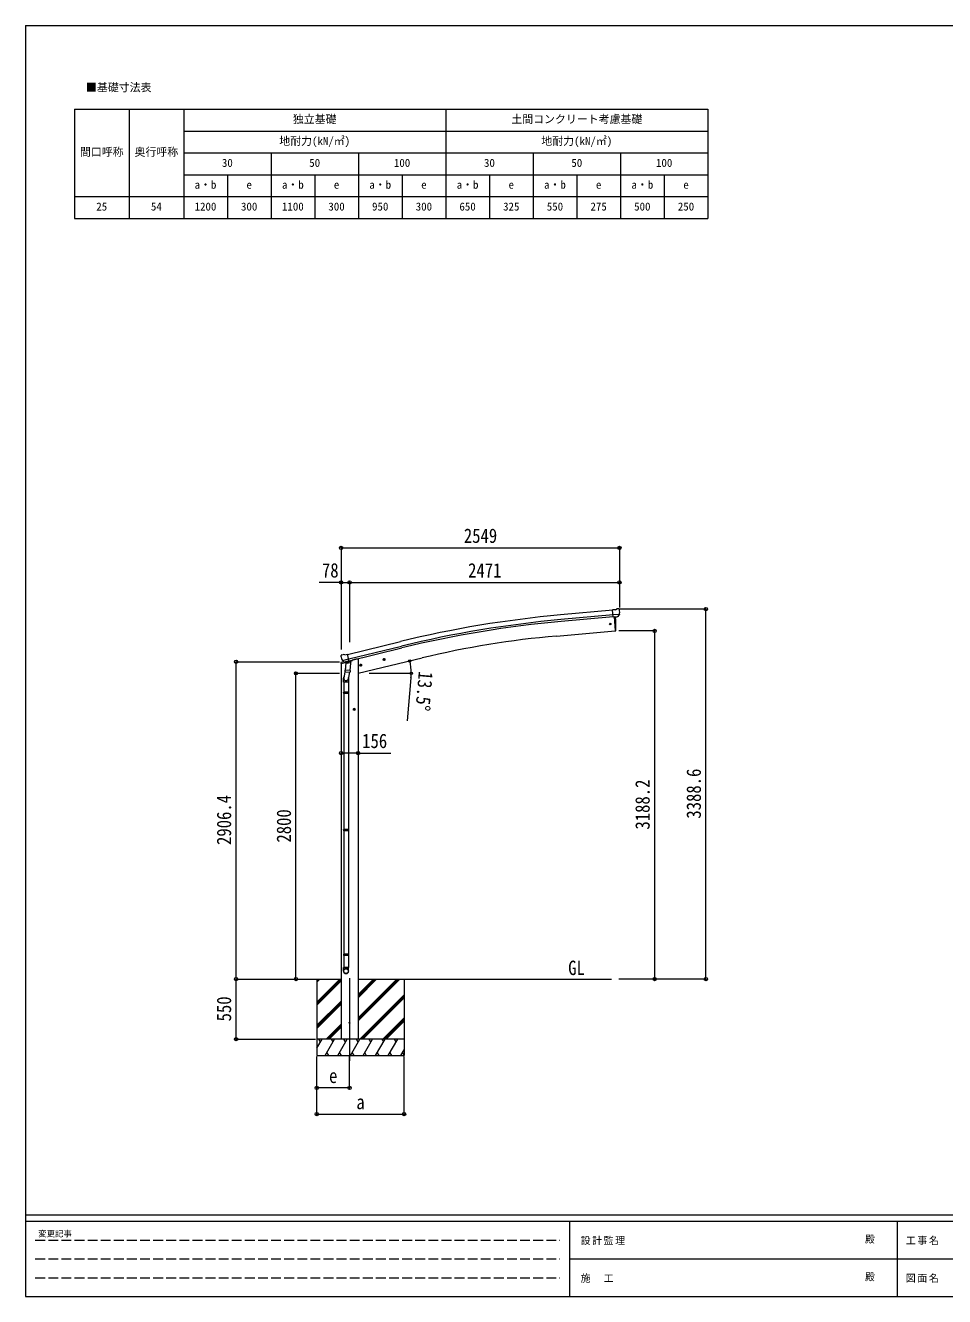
# Model space of a CAD drawing. Units: millimetres at full size, sheet at 1:30. Extents: x -8385 to 8479, y -5853 to 5787.
# Drawn here: x -8385 to 31, y -5853 to 5787 of the extents above; entities that cross this region are included whole.
import ezdxf
from ezdxf.enums import TextEntityAlignment as Align

# ---------------------------------------------------------------- set-up
doc = ezdxf.new("R2010")
doc.units = ezdxf.units.MM
doc.header["$LTSCALE"] = 30
doc.header["$PDMODE"] = 32
doc.header["$PDSIZE"] = 30
doc.linetypes.add('DASHED3', pattern=[4, 3, -1])
for name, color, linetype, lineweight in [('0-0_0', 7, 'Continuous', 9), ('0-1_本体', 4, 'Continuous', 9), ('0-2_部品', 7, 'Continuous', 9), ('0-8_PARTS2', 2, 'Continuous', 9), ('0-A_寸法', 6, 'Continuous', 9), ('0-F_PARTS1', 7, 'Continuous', 18), ('F-0_240', 7, 'Continuous', 9)]:
    doc.layers.add(name, color=color, linetype=linetype, lineweight=lineweight)
doc.styles.add('ＭＳ ゴシック', font='')
doc.styles.get('ＭＳ ゴシック').set_extended_font_data('MS Gothic')

msp = doc.modelspace()

# ---------------------------------------------------------------- linework, layer by layer
at = {"layer": '0-0_0', "color": 6}
for p, q in [((-2154.75, -2945.47), (-2154.75, 443.13)), ((-2623.76, 242.73), (-2623.76, -2945.47))]:
    msp.add_line(p, q, dxfattribs=at)
at = {"layer": '0-0_0'}
for p, q in [((-6091.79, -2945.47), (-5495.46, -2945.47)), ((-5717.71, -2945.47), (-5717.71, -3645.47)), ((-5717.71, -3156.7), (-5506.48, -2945.47)), ((-5717.71, -2972.85), (-5690.32, -2945.47)), ((-5717.71, -2958.71), (-5704.47, -2945.47)), ((-5717.71, -3170.84), (-5495.46, -2948.59)), ((-5717.71, -3184.98), (-5495.46, -2962.74)), ((-5339.96, -2945.47), (-3017.86, -2945.47)), ((-5339.96, -3327.73), (-4957.69, -2945.47)), ((-5339.96, -3299.45), (-4985.98, -2945.47)), ((-5339.96, -3313.59), (-4971.83, -2945.47)), ((-5339.96, -3115.6), (-5169.82, -2945.47)), ((-5339.96, -3101.46), (-5183.97, -2945.47)), ((-5339.96, -3087.32), (-5198.11, -2945.47)), ((-4917.71, -2945.47), (-4917.71, -3645.47)), ((-5323.85, -3495.47), (-4917.71, -3089.33)), ((-5309.71, -3495.47), (-4917.71, -3103.48)), ((-5295.56, -3495.47), (-4917.71, -3117.62)), ((-5717.71, -3368.83), (-5495.46, -3146.58)), ((-5717.71, -3382.97), (-5495.46, -3160.73)), ((-5717.71, -3397.12), (-5495.46, -3174.87)), ((-5632.21, -3495.47), (-5495.46, -3358.71)), ((-5618.07, -3495.47), (-5495.46, -3372.86)), ((-5111.71, -3495.47), (-4917.71, -3301.46)), ((-5097.57, -3495.47), (-4917.71, -3315.61)), ((-5083.43, -3495.47), (-4917.71, -3329.75)), ((-5603.93, -3495.47), (-5495.46, -3387)), ((-4917.71, -3495.47), (-5717.71, -3495.47)), ((-5717.71, -3579.3), (-5669.3, -3495.47)), ((-5684.31, -3521.45), (-5699.31, -3495.47)), ((-5640.44, -3645.47), (-5553.84, -3495.47)), ((-5568.84, -3521.45), (-5583.84, -3495.47)), ((-5524.97, -3645.47), (-5438.37, -3495.47)), ((-5453.37, -3521.45), (-5468.37, -3495.47)), ((-5409.5, -3645.47), (-5322.9, -3495.47)), ((-5337.9, -3521.45), (-5352.9, -3495.47)), ((-5294.03, -3645.47), (-5207.43, -3495.47)), ((-5222.43, -3521.45), (-5237.43, -3495.47)), ((-5178.56, -3645.47), (-5091.96, -3495.47)), ((-5121.96, -3495.47), (-5106.96, -3521.45)), ((-5063.09, -3645.47), (-4976.49, -3495.47)), ((-4991.49, -3521.45), (-5006.49, -3495.47)), ((-4947.62, -3645.47), (-4917.71, -3593.66)), ((-5717.71, -3645.47), (-4917.71, -3645.47)), ((-5625.44, -3619.49), (-5610.44, -3645.47)), ((-5509.97, -3619.49), (-5494.97, -3645.47)), ((-5394.5, -3619.49), (-5379.5, -3645.47)), ((-5279.03, -3619.49), (-5264.03, -3645.47)), ((-5163.56, -3619.49), (-5148.56, -3645.47)), ((-5048.09, -3619.49), (-5033.09, -3645.47)), ((-4932.62, -3619.49), (-4917.62, -3645.47))]:
    msp.add_line(p, q, dxfattribs=at)
at = {"layer": '0-1_本体'}
for p, q in [((-3008.08, 432.33), (-3485.39, 389.05)), ((-3004.32, 389.34), (-3481.5, 346.07)), ((-3002.85, 372.56), (-3479.98, 329.3)), ((-2995.63, 370.35), (-2984.47, 242.74)), ((-3522.41, 195.68), (-2984.47, 242.74)), ((-5434.93, 28.12), (-4952.06, 145.6)), ((-5424.86, -13.85), (-4941.86, 103.67)), ((-5420.93, -30.22), (-4937.87, 87.3)), ((-5494.96, -55.18), (-5494.96, -3495.47)), ((-5339.46, -145.47), (-4753.78, -4.86)), ((-5339.46, -15.47), (-5339.46, -3495.47))]:
    msp.add_line(p, q, dxfattribs=at)
at = {"layer": '0-1_本体', "color": 6}
msp.add_line((-5339.46, -875.65), (-5495.46, -875.65), dxfattribs=at)
at = {"layer": '0-1_本体'}
msp.add_lwpolyline([(-5339.46, -15.47), (-5359.46, -15.47), (-5392.96, -23.52)], dxfattribs=at)
for centre, radius, start, end in [((-2580.69, -9600.87), 10030.81, 95.17465, 103.67464), ((-2580.69, -9600.87), 9987.65, 95.17465, 103.67464), ((-2580.69, -9600.87), 9970.81, 95.17465, 103.67464), ((-2788.79, -8189.64), 8417.35, 95.00001, 103.5)]:
    msp.add_arc(centre, radius, start, end, dxfattribs=at)
at = {"layer": '0-2_部品'}
for p, q in [((-2981.7, 436.78), (-3008.27, 434.46)), ((-3002.61, 369.79), (-3008.27, 434.46)), ((-2945.4, 394.49), (-3004.32, 389.34)), ((-2992.65, 370.67), (-3002.61, 369.79)), ((-2995.63, 370.4), (-2984.47, 242.8)), ((-2981.7, 436.78), (-2969.98, 443.55)), ((-2955.08, 445.13), (-2968.74, 443.94)), ((-2959.04, 373.61), (-2966.75, 372.93)), ((-2956.65, 375), (-2945.72, 393.94)), ((-2945.94, 439.38), (-2951.43, 443.98)), ((-2944.88, 437.34), (-2944.76, 436)), ((-2984.47, 242.8), (-2982.41, 243.05)), ((-5496.89, 12.54), (-5496.62, 11.39)), ((-5492.67, 21.11), (-5496.53, 14.82)), ((-5489.58, 23.36), (-5476.39, 26.53)), ((-5461.84, 23.85), (-5475.09, 26.55)), ((-5461.84, 23.85), (-5435.9, 30.08)), ((-5498.02, -55.79), (-5455.31, -45.54)), ((-5498.02, -48.9), (-5498.02, -55.79)), ((-5469.51, -39.69), (-5495.72, -45.99)), ((-5482.84, -27.77), (-5425.33, -13.96)), ((-5465.99, -42.68), (-5482.36, -28.19)), ((-5454.39, -92.2), (-5470.31, -188.37)), ((-5463.28, -43.24), (-5455.76, -41.44)), ((-5462.44, -43.14), (-5460.91, -42.77)), ((-5460.91, -42.77), (-5424.21, -33.96)), ((-5459.07, -43), (-5459.12, -43.74)), ((-5458.37, -44.78), (-5432.55, -51.22)), ((-5451.45, -50.13), (-5456.12, -116.96)), ((-5405.76, -53.32), (-5451.45, -50.13)), ((-5449.67, -46.95), (-5449.9, -50.23)), ((-5430.16, -35.78), (-5431.18, -50.39)), ((-5424.21, -33.96), (-5422.68, -33.59)), ((-5421.12, -31.49), (-5420.18, -31.55)), ((-5420.18, -31.55), (-5406.87, -46.87)), ((-5416.19, -36.15), (-5397.3, -31.61)), ((-5410.44, -120.16), (-5405.76, -53.32)), ((-5406.87, -46.87), (-5407.31, -53.21)), ((-5393.46, -23.44), (-5393.46, -26.75)), ((-5325.15, -73.01), (-5305.7, -68.34)), ((-5320.59, -65.23), (-5322.72, -72.43)), ((-5313.29, -63.48), (-5320.59, -65.23)), ((-5313.09, -80.4), (-5317.76, -60.95)), ((-5308.12, -68.93), (-5313.29, -63.48)), ((-5310.25, -76.12), (-5308.12, -68.93)), ((-5111.22, -21.65), (-5091.78, -16.99)), ((-5106.67, -13.88), (-5108.8, -21.07)), ((-5099.37, -12.12), (-5106.67, -13.88)), ((-5099.17, -29.04), (-5103.83, -9.6)), ((-5094.2, -17.57), (-5099.37, -12.12)), ((-5096.33, -24.76), (-5094.2, -17.57)), ((-5472.46, -225.53), (-5472.46, -191.18)), ((-5426.46, -225.53), (-5472.46, -225.53)), ((-5470.46, -225.53), (-5470.46, -319.53)), ((-5456.98, -129.43), (-5456.11, -116.96)), ((-5456.59, -130.79), (-5456.59, -130.79)), ((-5410.44, -120.16), (-5456.12, -116.96)), ((-5455.14, -131.57), (-5413.44, -134.48)), ((-5418.87, -134.1), (-5429.6, -197.69)), ((-5428.46, -225.53), (-5428.46, -319.53)), ((-5426.46, -190.87), (-5426.46, -225.53)), ((-5410.45, -120.16), (-5411.34, -132.85)), ((-5472.46, -321.53), (-5471.46, -319.53)), ((-5426.46, -321.53), (-5472.46, -321.53)), ((-5426.46, -329.53), (-5472.46, -329.53)), ((-5427.46, -319.53), (-5471.46, -319.53)), ((-5427.46, -331.53), (-5471.46, -331.53)), ((-5470.46, -331.53), (-5470.46, -1575.72)), ((-5428.46, -331.53), (-5428.46, -1575.72)), ((-5426.46, -321.53), (-5427.46, -319.53)), ((-5426.46, -329.53), (-5427.46, -331.53)), ((-5426.46, -321.53), (-5426.46, -329.53)), ((-5373.96, -485.59), (-5373.96, -465.59)), ((-5363.96, -475.59), (-5383.96, -475.59)), ((-5373.96, -468.09), (-5380.46, -471.84)), ((-5380.46, -471.84), (-5380.46, -479.34)), ((-5380.46, -479.34), (-5373.96, -483.1)), ((-5367.46, -471.84), (-5373.96, -468.09)), ((-5472.46, -1577.72), (-5471.46, -1575.72)), ((-5426.46, -1577.72), (-5472.46, -1577.72)), ((-5426.46, -1585.72), (-5472.46, -1585.72)), ((-5427.46, -1575.72), (-5471.46, -1575.72)), ((-5427.46, -1587.72), (-5471.46, -1587.72)), ((-5470.46, -1587.72), (-5470.46, -2715.9)), ((-5428.46, -1587.72), (-5428.46, -2715.9)), ((-5426.46, -1577.72), (-5427.46, -1575.72)), ((-5426.46, -1585.72), (-5427.46, -1587.72)), ((-5426.46, -1577.72), (-5426.46, -1585.72)), ((-5472.46, -2717.9), (-5471.46, -2715.9)), ((-5426.46, -2717.9), (-5472.46, -2717.9)), ((-5426.46, -2725.9), (-5472.46, -2725.9)), ((-5427.46, -2715.9), (-5471.46, -2715.9)), ((-5427.46, -2727.9), (-5471.46, -2727.9)), ((-5470.46, -2727.9), (-5470.46, -2837.9)), ((-5428.46, -2727.9), (-5428.46, -2837.9)), ((-5426.46, -2717.9), (-5427.46, -2715.9)), ((-5426.46, -2725.9), (-5427.46, -2727.9)), ((-5426.46, -2717.9), (-5426.46, -2725.9)), ((-5472.46, -2872.05), (-5472.46, -2837.9)), ((-5426.46, -2837.9), (-5472.46, -2837.9)), ((-5426.46, -2872.05), (-5426.46, -2837.9))]:
    msp.add_line(p, q, dxfattribs=at)
for points in [[(-2992.65, 370.67), (-2992.37, 370.6), (-2967, 372.82), (-2966.75, 372.93)], [(-2945.33, 395.12), (-2945.62, 394.14), (-2945.72, 393.94)], [(-5430.48, -35.37), (-5420.75, -33.04), (-5435.9, 30.08)], [(-5483.11, -27.19), (-5482.52, -28.03), (-5482.36, -28.19)], [(-5430.48, -35.37), (-5430.71, -35.52), (-5455.48, -41.47), (-5455.76, -41.44)], [(-5322.72, -72.43), (-5317.55, -77.87), (-5310.25, -76.12)], [(-5108.8, -21.07), (-5103.63, -26.52), (-5096.33, -24.76)], [(-5472.46, -321.53), (-5472.46, -329.53), (-5471.46, -331.53)], [(-5373.96, -483.1), (-5367.46, -479.34), (-5367.46, -471.84)], [(-5472.46, -1577.72), (-5472.46, -1585.72), (-5471.46, -1587.72)], [(-5472.46, -2717.9), (-5472.46, -2725.9), (-5471.46, -2727.9)]]:
    msp.add_lwpolyline(points, dxfattribs=at)
for centre, radius in [((-3030.16, 306.06), 6.5), ((-5315.42, -70.68), 8.5), ((-5315.42, -70.68), 7.7), ((-5315.42, -70.68), 6.5), ((-5101.5, -19.32), 8.5), ((-5101.5, -19.32), 7.7), ((-5101.5, -19.32), 6.5), ((-5373.96, -475.59), 8.5), ((-5373.96, -475.59), 7.7), ((-5373.96, -475.59), 6.5)]:
    msp.add_circle(centre, radius, dxfattribs=at)
at = {"layer": '0-2_部品', "color": 4}
msp.add_circle((-5417.46, -3345.47), 4.5, dxfattribs=at)
at = {"layer": '0-2_部品'}
for centre, radius, start, end in [((-3878.24, 298.62), 900, 356.63919, 4.64986), ((-2968.48, 440.95), 3, 95, 120), ((-2954.64, 440.15), 5, 50.00648, 94.99352), ((-3146.39, 418.36), 202.4, 353.4085, 5), ((-2982.78, 246.03), 3, 277, 356.63919), ((-5299.81, 58.64), 202.4, 193.5, 205.09125), ((-5488.41, 18.5), 5, 103.5, 148.5), ((-5475.69, 23.61), 3, 78.5, 103.5), ((-5495.02, -48.9), 3, 103.5, 180), ((-5462.56, -42.65), 0.5, 248.23754, 283.5), ((-5459.57, -42.96), 0.5, 356, 103.5), ((-5458.13, -43.81), 1, 176, 256), ((-5432.2, -50.25), 1.03, 250.03897, 351.96569), ((-5429.56, -35.86), 0.604, 100.59842, 172.20595), ((-5422.79, -33.11), 0.5, 283.5, 318.76246), ((-5398.46, -26.75), 5, 283.5, 0), ((-5442.46, -191.18), 30, 177.45142, 180), ((-5455.04, -129.6), 1.95, 175.04017, 217.47766), ((-5455, -129.57), 2, 217.40962, 266), ((-5413.3, -132.49), 2, 266, 349.46843)]:
    msp.add_arc(centre, radius, start, end, dxfattribs=at)
for centre, major_axis, ratio, start_param, end_param in [((-2959.31, 376.6), (1.62, -2.54), 0.997631, 5.80419048, 5.89294842), ((-2959.38, 376.71), (-3.5, 2.17), 0.650902, 2.11455212, 2.18736272), ((-2959.25, 376.51), (1.62, -2.54), 0.997631, 5.96575902, 6.76218013), ((-2940.55, 441.38), (-15.35, 3.44), 0.101033, 5.97514262, 5.97537366), ((-2947.87, 437.08), (2.71, -1.31), 0.997474, 0.53665673, 1.32256522), ((-5493.97, 13.25), (-1.57, -2.57), 0.99628, 4.71238898, 5.49965061), ((-5464, -40.42), (-0.73, -2.92), 0.997631, 5.80419048, 6.60061159), ((-5463.94, -40.2), (2.63, 3.16), 0.650902, 4.09582259, 4.16863319), ((-5463.97, -40.32), (-0.73, -2.92), 0.997631, 0.39023689, 0.47899483), ((-5449.46, -190.87), (23, 0), 0.996195, 2.55602575, 6.56630284), ((-5449.46, -190.87), (21, 0), 0.996195, 2.93491471, 5.95123941), ((-5449.46, -2870.3), (-23, 0), 0.996195, 3.14159265, 6.28318531), ((-5449.46, -2872.05), (-23, 0), 0.996195, 3.14159265, 6.28318531), ((-5449.46, -2872.05), (0, -23.43), 0.981806, 4.71238898, 7.85398163)]:
    msp.add_ellipse(centre, major_axis=major_axis, ratio=ratio, start_param=start_param, end_param=end_param, dxfattribs=at)
msp.add_ellipse((-5449.46, -2872.05), major_axis=(21, 0), ratio=0.996195, dxfattribs=at)
at = {"layer": '0-8_PARTS2'}
msp.add_line((-5417.46, -2936.26), (-5417.46, -3695.47), dxfattribs=at)
at = {"layer": '0-A_寸法'}
for p, q in [((-5495.46, 1002.89), (-2946.46, 1002.89)), ((-2946.46, 1002.89), (-2946.46, 686.27)), ((-5495.46, 686.27), (-5495.46, 74.04)), ((-5495.46, 686.27), (-5417.46, 686.27)), ((-5417.46, 686.27), (-5417.46, 138.41)), ((-5417.46, 686.27), (-2946.46, 686.27)), ((-2946.46, 686.27), (-2946.46, 457.26)), ((-2154.75, 443.13), (-2952.59, 443.13)), ((-2623.76, 242.73), (-2952.59, 242.73)), ((-6456.03, -39.07), (-5510.95, -39.07)), ((-6456.03, -2945.47), (-6456.03, -39.07)), ((-5908.06, -145.47), (-5510.95, -145.47)), ((-5908.06, -2945.47), (-5908.06, -145.47)), ((-5238.96, -145.47), (-4852.1, -145.47)), ((-4854.96, -187.93), (-4889.32, -580.43)), ((-5339.46, -875.65), (-5039.46, -875.65)), ((-6456.03, -2945.47), (-5727.92, -2945.47)), ((-6456.03, -3495.47), (-6456.03, -2945.47)), ((-2623.76, -2945.47), (-2952.59, -2945.47)), ((-2154.75, -2945.47), (-2623.76, -2945.47)), ((-6456.03, -3495.47), (-5727.92, -3495.47)), ((-5717.71, -4181.84), (-5717.71, -3652.89)), ((-5717.71, -3941.86), (-5717.71, -3652.89)), ((-5417.46, -3941.86), (-5417.46, -3652.89)), ((-4917.71, -4181.84), (-4917.71, -3652.89)), ((-5417.46, -3941.86), (-5717.71, -3941.86)), ((-5717.71, -4181.84), (-4917.71, -4181.84))]:
    msp.add_line(p, q, dxfattribs=at)
msp.add_lwpolyline([(-5495.46, 1002.89), (-5495.46, 686.27), (-5695.46, 686.27)], dxfattribs=at)
for centre in [(-4866.55, -31.82), (-4853.1, -145.47)]:
    msp.add_circle(centre, 10.62, dxfattribs=at)
for start, end in [(0, 13.5), (354.99678, 0)]:
    msp.add_arc((-5339.96, -145.47), 486.86, start, end, dxfattribs=at)
for p in [(-5495.46, 1002.89), (-2946.46, 1002.89), (-5495.46, 686.27), (-5417.46, 686.27), (-2946.46, 686.27), (-2154.75, 443.13), (-2623.76, 242.73), (-6456.03, -39.07), (-5908.06, -145.47), (-5495.46, -875.65), (-5339.46, -875.65), (-6456.03, -2945.47), (-5908.06, -2945.47), (-2623.76, -2945.47), (-2154.75, -2945.47), (-6456.03, -3495.47), (-5717.71, -3941.86), (-5417.46, -3941.86), (-5717.71, -4181.84), (-4917.71, -4181.84)]:
    msp.add_point(p, dxfattribs=at)
at = {"layer": '0-F_PARTS1'}
for p, q in [((-7936.43, 5020.06), (-2136.43, 5020.06)), ((-7936.43, 5020.06), (-7936.43, 4020.06)), ((-7436.43, 5020.06), (-7436.43, 4020.06)), ((-4536.43, 5020.06), (-4536.43, 4020.06)), ((-6936.43, 4820.06), (-2136.43, 4820.06)), ((-6936.43, 4620.06), (-2136.43, 4620.06)), ((-3736.43, 4620.06), (-3736.43, 4020.06)), ((-6936.43, 4420.06), (-2136.43, 4420.06)), ((-3336.43, 4420.06), (-3336.43, 4020.06)), ((-2536.43, 4420.06), (-2536.43, 4020.06))]:
    msp.add_line(p, q, dxfattribs=at)
for points in [[(-6936.43, 5020.06), (-6936.43, 4820.06), (-6936.43, 4220.06), (-6936.43, 4020.06)], [(-2136.43, 5020.06), (-2136.43, 4420.06), (-2136.43, 4020.06)], [(-6136.43, 4620.06), (-6136.43, 4420.06), (-6136.43, 4020.06)], [(-5336.43, 4620.06), (-5336.43, 4420.06), (-5336.43, 4020.06)], [(-2936.43, 4620.06), (-2936.43, 4220.06), (-2936.43, 4020.06)], [(-6536.43, 4420.06), (-6536.43, 4220.06), (-6536.43, 4020.06)], [(-5736.43, 4420.06), (-5736.43, 4220.06), (-5736.43, 4020.06)], [(-4936.43, 4420.06), (-4936.43, 4220.06), (-4936.43, 4020.06)], [(-4136.43, 4420.06), (-4136.43, 4220.06), (-4136.43, 4020.06)], [(-7936.43, 4220.06), (-6936.43, 4220.06), (-2136.43, 4220.06)], [(-7936.43, 4020.06), (-7436.43, 4020.06), (-4536.43, 4020.06), (-2936.43, 4020.06), (-2136.43, 4020.06)]]:
    msp.add_lwpolyline(points, dxfattribs=at)
at = {"layer": 'F-0_240', "color": 5}
for p, q in [((-8385.45, 5787.34), (-8385.45, -5852.66)), ((-8385.45, 5787.34), (8054.55, 5787.34)), ((-8385.45, -5102.66), (8054.55, -5102.66)), ((-8385.45, -5162.66), (5387.79, -5162.66)), ((-3402.21, -5162.66), (-3402.21, -5852.66)), ((-402.21, -5162.66), (-402.21, -5852.66)), ((-3402.21, -5507.66), (2747.79, -5507.66)), ((-8385.45, -5852.66), (8054.55, -5852.66))]:
    msp.add_line(p, q, dxfattribs=at)
at = {"layer": 'F-0_240', "color": 4, "linetype": 'DASHED3'}
for p, q in [((-8295.46, -5335.16), (-3492.21, -5335.16)), ((-8295.46, -5507.66), (-3492.21, -5507.66)), ((-8295.46, -5680.16), (-3492.21, -5680.16))]:
    msp.add_line(p, q, dxfattribs=at)

# ---------------------------------------------------------------- texts
at = {"layer": '0-0_0', "style": 'ＭＳ ゴシック', "width": 0.85}
msp.add_text('GL', height=132, dxfattribs=at).set_placement((-3415.26, -2947.91), align=Align.BOTTOM_LEFT)
at = {"layer": '0-A_寸法', "color": 7, "style": 'ＭＳ ゴシック', "width": 0.85}
for s, p in [('2549', (-4370.96, 1008.89)), ('78', (-5670.46, 692.27)), ('2471', (-4331.96, 692.27)), ('156', (-5301.96, -869.65)), ('e', (-5605.21, -3936.86)), ('a', (-5355.21, -4176.84))]:
    msp.add_text(s, height=132, dxfattribs=at).set_placement(p, align=Align.BOTTOM_LEFT)
for s, rotation, p in [('13.5°', 264.997, (-4822.7, -120.49)), ('3388.6', 90, (-2160.75, -1476.17)), ('3188.2', 90, (-2629.76, -1576.37)), ('2906.4', 90, (-6462.03, -1717.27)), ('2800', 90, (-5914.06, -1695.47)), ('550', 90, (-6462.03, -3332.97))]:
    msp.add_text(s, height=132, rotation=rotation, dxfattribs=at).set_placement(p, align=Align.BOTTOM_LEFT)
at = {"layer": '0-F_PARTS1', "style": 'ＭＳ ゴシック'}
for s, p in [('■基礎寸法表', (-7831.13, 5161.5)), ('独立基礎', (-5936.43, 4870.06)), ('土間コンクリート考慮基礎', (-3936.43, 4870.06)), ('地耐力(kN/㎡)', (-6061.43, 4670.06)), ('地耐力(kN/㎡)', (-3661.43, 4670.06)), ('間口呼称', (-7886.43, 4570.06)), ('奥行呼称', (-7386.43, 4570.06)), ('30', (-6586.43, 4470.06)), ('50', (-5786.43, 4470.06)), ('100', (-5011.43, 4470.06)), ('30', (-4186.43, 4470.06)), ('50', (-3386.43, 4470.06)), ('100', (-2611.43, 4470.06)), ('a・b', (-6836.43, 4270.06)), ('e', (-6361.43, 4270.06)), ('a・b', (-6036.43, 4270.06)), ('e', (-5561.43, 4270.06)), ('a・b', (-5236.43, 4270.06)), ('e', (-4761.43, 4270.06)), ('a・b', (-4436.43, 4270.06)), ('e', (-3961.43, 4270.06)), ('a・b', (-3636.43, 4270.06)), ('e', (-3161.43, 4270.06)), ('a・b', (-2836.43, 4270.06)), ('e', (-2361.43, 4270.06)), ('25', (-7736.43, 4070.06)), ('54', (-7236.43, 4070.06)), ('1200', (-6836.43, 4070.06)), ('300', (-6411.43, 4070.06)), ('1100', (-6036.43, 4070.06)), ('300', (-5611.43, 4070.06)), ('950', (-5211.43, 4070.06)), ('300', (-4811.43, 4070.06)), ('650', (-4411.43, 4070.06)), ('325', (-4011.43, 4070.06)), ('550', (-3611.43, 4070.06)), ('275', (-3211.43, 4070.06)), ('500', (-2811.43, 4070.06)), ('250', (-2411.43, 4070.06))]:
    msp.add_text(s, height=73.31, dxfattribs=at).set_placement(p, align=Align.BOTTOM_LEFT)
at = {"layer": 'F-0_240', "style": 'ＭＳ ゴシック'}
for s, height, p in [('変更記事', 54.99, (-8268.23, -5320.16)), ('殿', 65.98, (-697.92, -5380.16)), ('殿', 65.98, (-697.92, -5725.16))]:
    msp.add_text(s, height=height, dxfattribs=at).set_placement(p, align=Align.BOTTOM_LEFT)
at = {"layer": 'F-0_240', "char_height": 65.98, "attachment_point": 7, "style": 'ＭＳ ゴシック'}
for s, insert in [('\\T1.17;設計監理', (-3300.89, -5380.16)), ('\\T1.17;工事名', (-323.11, -5380.16)), ('\\T1.17;施\u3000工', (-3300.89, -5725.16)), ('\\T1.17;図面名', (-323.11, -5725.16))]:
    msp.add_mtext(s, dxfattribs=dict(at, insert=insert))

doc.saveas('drawing.dxf')
